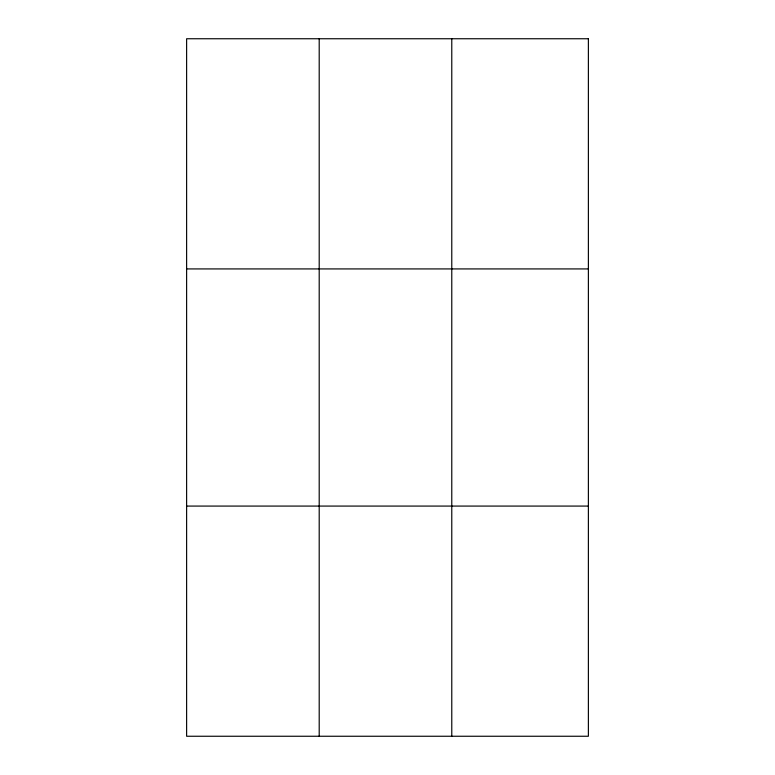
<?xml version="1.0" encoding="UTF-8"?>
<svg xmlns="http://www.w3.org/2000/svg" width="775" height="775" viewBox="0 0 775 775"><rect width="100%" height="100%" fill="white"/><g stroke="black" fill="none" stroke-linecap="round" stroke-linejoin="round"><path stroke-width="1.16" d="M319.203 736.25L319.203 38.75M451.777 736.25L451.777 38.75M186.62 268.925L588.38 268.925M186.62 506.075L588.38 506.075M588.38 38.75L588.38 736.25L186.62 736.25L186.62 38.75L588.38 38.75"/></g></svg>
